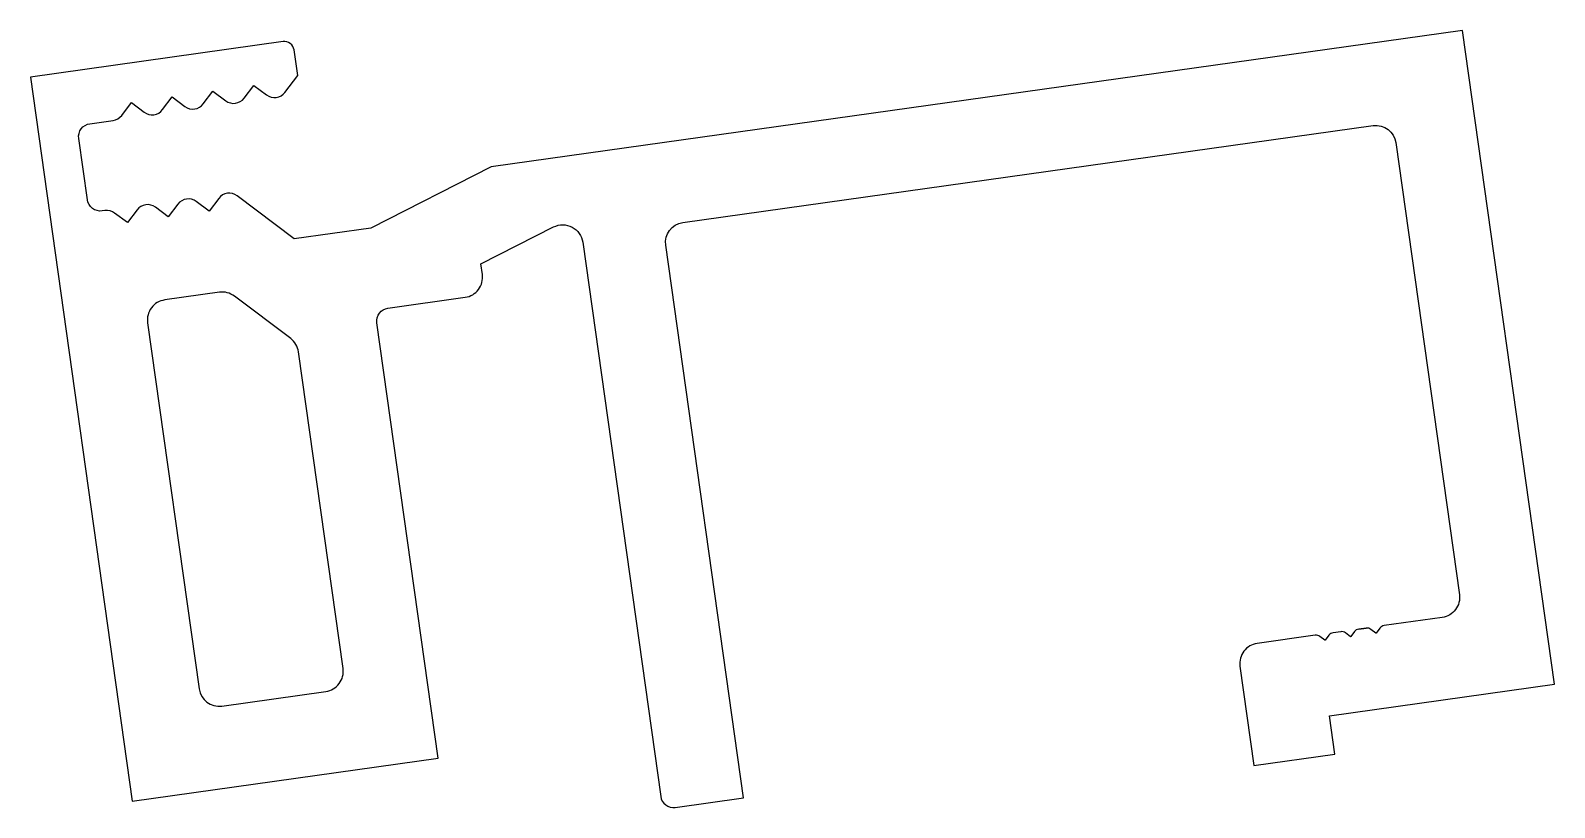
# Model space of a CAD drawing. Extents: x -28.1 to 31.1, y 3.1 to 33.3.
import ezdxf

# ---------------------------------------------------------------- set-up
doc = ezdxf.new("R2010")
doc.units = 0
doc.layers.add('ALUM', color=6, linetype='CONTINUOUS')

msp = doc.modelspace()

# ---------------------------------------------------------------- linework, layer by layer
at = {"layer": 'ALUM', "color": 7}
msp.add_lwpolyline([(26.775, 10.533), (24.519, 10.215), (24.519, 10.215, 0.198912), (24.354, 10.118), (24.208, 9.925, -0.414214), (24.197, 9.923), (24.004, 10.069, 0.198912), (23.818, 10.117), (23.528, 10.076), (23.818, 10.117), (23.528, 10.076), (23.818, 10.117), (23.528, 10.076, 0.198912), (23.364, 9.979), (23.218, 9.786, -0.414214), (23.207, 9.784), (23.013, 9.93, 0.198912), (22.828, 9.978), (22.538, 9.937, 0.198912), (22.373, 9.84), (22.228, 9.647, -0.414214), (22.217, 9.645), (22.023, 9.791, 0.198912), (21.838, 9.839), (19.581, 9.522, 0.414214), (18.917, 8.641), (19.459, 4.783), (22.604, 5.225), (22.395, 6.711), (31.134, 7.939), (27.565, 33.333), (-10.167, 28.03), (-14.836, 25.659), (-17.82, 25.24), (-20.037, 26.91, 0.414214), (-20.749, 26.81), (-21.124, 26.312), (-21.622, 26.688, 0.414214), (-22.333, 26.588), (-22.708, 26.09), (-23.206, 26.465, 0.414214), (-23.918, 26.365), (-24.293, 25.867), (-24.791, 26.242, 0.198912), (-25.167, 26.34), (-25.277, 26.324, -0.414214), (-25.851, 26.757), (-26.186, 29.138, -0.414214), (-25.753, 29.712), (-24.851, 29.838, 0.198912), (-24.516, 30.036), (-24.141, 30.534), (-23.643, 30.159, 0.414214), (-22.932, 30.258), (-22.556, 30.756), (-22.059, 30.381, 0.414214), (-21.347, 30.481), (-20.972, 30.979), (-20.474, 30.604, 0.414214), (-19.763, 30.704), (-19.388, 31.202), (-18.89, 30.827, 0.414214), (-18.178, 30.927), (-17.682, 31.586), (-17.821, 32.576, 0.414214), (-18.251, 32.9), (-28.06, 31.522), (-24.106, 3.394), (-12.224, 5.064), (-14.601, 21.981, -0.414214), (-14.176, 22.546), (-11.172, 22.968, 0.414214), (-10.508, 23.849), (-10.566, 24.266), (-7.745, 25.699, -0.51461), (-6.609, 25.107), (-3.583, 3.577, 0.414214), (-3.018, 3.152), (-0.369, 3.524), (-3.386, 24.989, -0.414213), (-2.722, 25.87), (24.09, 29.639, -0.414213), (24.971, 28.975), (27.439, 11.414, -0.414214), (26.775, 10.533)], format="xyb", dxfattribs=at)
msp.add_lwpolyline([(-17.648, 20.847, 0.198912), (-17.953, 21.364), (-20.141, 23.013, 0.198912), (-20.722, 23.163), (-22.845, 22.864, 0.414214), (-23.512, 21.979), (-21.513, 7.756, 0.414213), (-20.628, 7.089), (-16.586, 7.657, 0.414214), (-15.919, 8.542)], format="xyb", close=True, dxfattribs=at)

doc.saveas('drawing.dxf')
